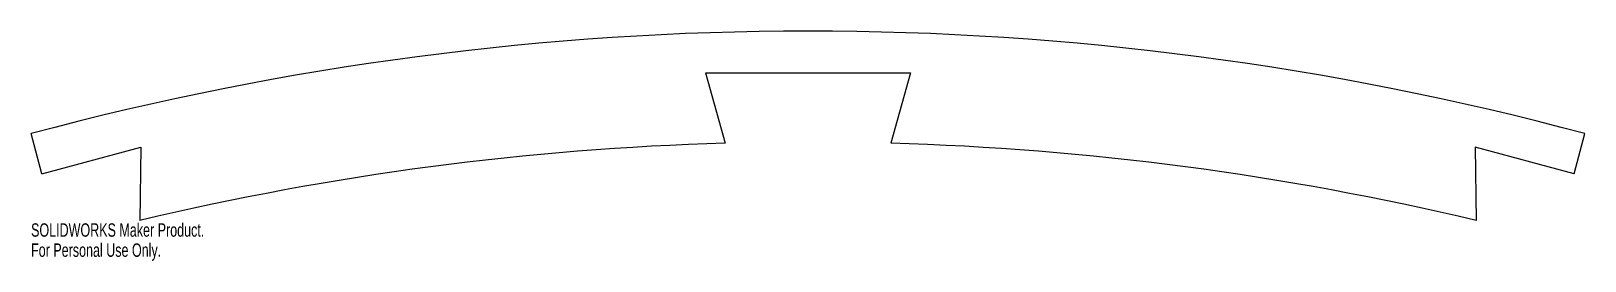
# Model space of a CAD drawing. Header units: millimetres. Extents: x -281 to 281, y 1002 to 1085.
import ezdxf

# ---------------------------------------------------------------- set-up
doc = ezdxf.new("R2010")
doc.units = ezdxf.units.MM
doc.styles.add('SLDTEXTSTYLE0', font='TXT', dxfattribs={"width": 0.7})

msp = doc.modelspace()

# ---------------------------------------------------------------- linework, layer by layer
at = {"color": 7, "linetype": 'Continuous', "lineweight": 25}
for p, q in [((-37, 1070), (37, 1070)), ((-37, 1070), (-29.88, 1044.57)), ((37, 1070), (29.88, 1044.57)), ((-276.94, 1033.54), (-280.82, 1048.03)), ((276.94, 1033.54), (280.82, 1048.03)), ((-276.94, 1033.54), (-241.2, 1043.12)), ((-241.2, 1043.12), (-241.49, 1016.71)), ((276.94, 1033.54), (241.2, 1043.12)), ((241.2, 1043.12), (241.49, 1016.71))]:
    msp.add_line(p, q, dxfattribs=at)
for radius, start, end in [(1085, 75, 105), (1045, 91.63852, 103.36148), (1045, 76.63852, 88.36148)]:
    msp.add_arc((0, 0), radius, start, end, dxfattribs=at)

# ---------------------------------------------------------------- texts
at = {"color": 7, "linetype": 'Continuous', "char_height": 4.8336, "attachment_point": 1, "style": 'SLDTEXTSTYLE0'}
for s, insert in [('SOLIDWORKS Maker Product.', (-280.82, 1015.69)), ('For Personal Use Only.', (-280.82, 1008.44))]:
    msp.add_mtext(s, dxfattribs=dict(at, insert=insert))

doc.saveas('drawing.dxf')
